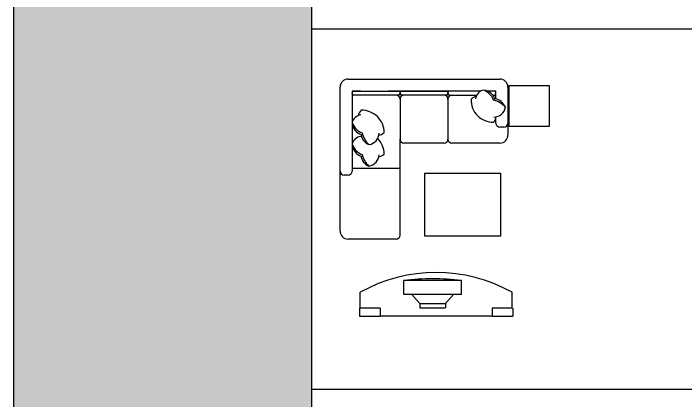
# Model space of a CAD drawing. Header units: millimetres. Extents: x -30782 to 40110, y 35885 to 73818.
# Drawn here: x -30782 to -22376, y 40722 to 45559 of the extents above; entities that cross this region are included whole.
import ezdxf

# ---------------------------------------------------------------- set-up
doc = ezdxf.new("R2010")
doc.units = ezdxf.units.MM
doc.layers.add('www.cad-blocks.net', color=7, linetype='Continuous')

# ---------------------------------------------------------------- blocks, each defined once
blk = doc.blocks.new('A$C268D68E8')
for p, q in [((100, 2964.2), (2000, 2964.2)), ((0, 1064.2), (0, 2864.2)), ((2100, 2864.2), (2100, 2264.2)), ((150, 2814.2), (150, 1814.2)), ((255.2, 2814.2), (150, 2814.2)), ((150, 2784.2), (150, 2794.2)), ((170, 2814.2), (730, 2814.2)), ((1761.6, 2814.2), (607.7, 2814.2)), ((607.7, 2814.2), (730, 2814.2)), ((750, 2784.2), (750, 2794.2)), ((750, 2794.2), (750, 2784.2)), ((770, 2814.2), (1330, 2814.2)), ((1350, 2794.2), (1350, 2784.2)), ((1350, 2794.2), (1350, 2784.2)), ((1761.6, 2814.2), (1370, 2814.2)), ((1930, 2814.2), (1844.8, 2814.2)), ((1950, 2814.2), (1844.8, 2814.2)), ((1950, 2716), (1950, 2814.2)), ((1950, 2784.2), (1950, 2794.2)), ((700, 2764.2), (170, 2764.2)), ((730, 2764.2), (658.1, 2764.2)), ((750, 2714.2), (750, 2214.2)), ((1330, 2764.2), (770, 2764.2)), ((1350, 2714.2), (1350, 2214.2)), ((1370, 2764.2), (1711.3, 2764.2)), ((1911.8, 2764.2), (1930, 2764.2)), ((1950, 2414.2), (1950, 2491.7)), ((2112.2, 2483.4), (2115.1, 2480.5)), ((2050, 2364.2), (2000, 2364.2)), ((750, 1014.2), (750, 2214.2)), ((1300, 2164.2), (800, 2164.2)), ((1247.9, 2164.2), (1202.6, 2164.2)), ((2000, 2164.2), (1400, 2164.2)), ((150, 1891.7), (150, 1814.2)), ((150, 1853), (750, 1853)), ((327.3, 1895.8), (342.4, 1895.8)), ((100, 1764.2), (50, 1764.2)), ((700, 964.2), (100, 964.2)), ((1518.1, 445.7), (797.3, 445.7)), ((797.3, 271.3), (797.3, 445.7)), ((1518.1, 271.3), (1518.1, 445.7)), ((251.6, 100), (251.6, 300)), ((1518.1, 271.3), (797.3, 271.3)), ((895.8, 271.3), (998.3, 160.8)), ((1419.5, 271.3), (1317, 160.8)), ((2151.6, 100), (2151.6, 300)), ((241.6, 100), (241.6, 0)), ((501.6, 100), (251.6, 100)), ((501.6, 100), (501.6, 0)), ((998.3, 160.8), (998.3, 104.4)), ((998.3, 160.8), (1317, 160.8)), ((998.3, 104.4), (1317, 104.4)), ((1317, 160.8), (1317, 104.4)), ((1901.6, 100), (1901.6, 0)), ((2151.6, 100), (1901.6, 100)), ((2161.6, 100), (2161.6, 0)), ((241.6, 0), (501.6, 0)), ((1901.6, 0), (501.6, 0)), ((1901.6, 0), (2161.6, 0))]:
    blk.add_line(p, q)
for points in [[(2613.8, 2885), (2613.8, 2370.1), (2115.1, 2370.1), (2115.1, 2885)], [(2005.3, 1788.9), (2005.3, 1001.9), (1061.2, 1001.9), (1061.2, 1788.9)]]:
    blk.add_lwpolyline(points, close=True)
blk.add_lwpolyline([(2151.6, 300, 0.259953), (251.6, 300, 2.111111)], format="xyb")
for centre, radius, start, end in [((100, 2864.2), 100, 90, 180), ((2000, 2864.2), 100, 0, 90), ((170, 2794.2), 20, 90, 180), ((170, 2784.2), 20, 180, 270), ((730, 2794.2), 20, 0, 90), ((730, 2784.2), 20, 270, 0), ((770, 2794.2), 20, 90, 180), ((770, 2784.2), 20, 180, 270), ((1330, 2794.2), 20, 0, 90), ((1330, 2784.2), 20, 270, 0), ((1370, 2794.2), 20, 90, 180), ((1370, 2784.2), 20, 180, 270), ((1824.9, 2700.2), 130.4, 104.10639, 172.23198), ((1716.6, 2619.4), 220.9, 21.56825, 69.74062), ((1779.6, 2656.9), 170.3, 17.27136, 85.46682), ((1930, 2794.2), 20, 0, 90), ((1930, 2784.2), 20, 270, 0), ((700, 2714.2), 50, 0, 90), ((800, 2714.2), 50, 90, 180), ((1300, 2714.2), 50, 0, 90), ((1400, 2714.2), 50, 90, 180), ((1916.4, 2703.8), 278.1, 178.28502, 270.57893), ((1751.7, 2596.7), 161.7, 106.77928, 134.49447), ((1852.9, 2415.8), 293.1, 42.73677, 76.35084), ((1905.7, 2544.7), 176.9, 23.31515, 79.36133), ((1919.5, 2639.3), 150.7, 272.06717, 350.60715), ((379.9, 2461.8), 161.7, 135.50553, 163.22072), ((272.9, 2297.2), 278.1, 359.42107, 91.71498), ((276.5, 2388.6), 130.4, 97.76802, 165.89361), ((1837.6, 2504.1), 113.2, 316.1116, 353.70975), ((319.7, 2433.9), 170.3, 184.53318, 252.72864), ((357.2, 2496.9), 220.9, 200.25938, 248.43175), ((2000, 2414.2), 50, 180, 270), ((2050, 2414.2), 50, 270, 0), ((432, 2307.8), 176.9, 190.63867, 246.68485), ((560.9, 2360.7), 293.1, 193.64916, 227.26323), ((337.4, 2294.1), 150.7, 279.39285, 357.93283), ((472.5, 2375.9), 113.2, 276.29025, 313.8884), ((276.5, 2119.3), 130.4, 97.76802, 165.89361), ((272.9, 2027.8), 278.1, 359.42107, 44.71173), ((800, 2214.2), 50, 180, 270), ((1300, 2214.2), 50, 270, 0), ((1400, 2214.2), 50, 180, 270), ((2000, 2264.2), 100, 270, 0), ((319.7, 2164.5), 170.3, 184.53318, 252.72864), ((357.2, 2227.6), 220.9, 200.25938, 248.43175), ((560.9, 2091.3), 293.1, 193.64916, 227.26323), ((337.4, 2024.7), 150.7, 279.39285, 357.93283), ((472.5, 2106.6), 113.2, 276.29025, 313.8884), ((432, 2038.5), 176.9, 190.63867, 246.68485), ((50, 1814.2), 50, 180, 270), ((100, 1814.2), 50, 270, 0), ((100, 1064.2), 100, 180, 270), ((700, 1014.2), 50, 270, 0)]:
    blk.add_arc(centre, radius, start, end)
blk.add_ellipse((1157.7, -1313.5), major_axis=(-2228.4, 0), ratio=0.8, start_param=4.549942, end_param=4.874836)
blk = doc.blocks.new('format')
at = {"true_color": 0x444444}
blk.add_hatch(color=250, dxfattribs=at).paths.add_polyline_path([(-30781.7, 35884.5), (-27052.7, 35884.5), (-27052.7, 73818), (-30781.7, 73818)])
at = {"color": 250, "true_color": 0x444444}
for p, q in [((-30781.7, 73818), (-30781.7, 35884.5)), ((-27052.7, 73818), (-27052.7, 35884.5))]:
    blk.add_line(p, q, dxfattribs=at)
blk.add_line((-27052.7, 73818), (-27052.7, 35884.5))
at = {"color": 155, "true_color": 0x546d8e}
for p, q in [((-27052.7, 45368.9), (40110.2, 45368.9)), ((-27052.7, 40865), (40110.2, 40865))]:
    blk.add_line(p, q, dxfattribs=at)

msp = doc.modelspace()

# ---------------------------------------------------------------- block references
msp.add_blockref('A$C268D68E8', (-26697, 41774.5))
at = {"layer": 'www.cad-blocks.net'}
msp.add_blockref('format', (0, 0), dxfattribs=at)

doc.saveas('drawing.dxf')
